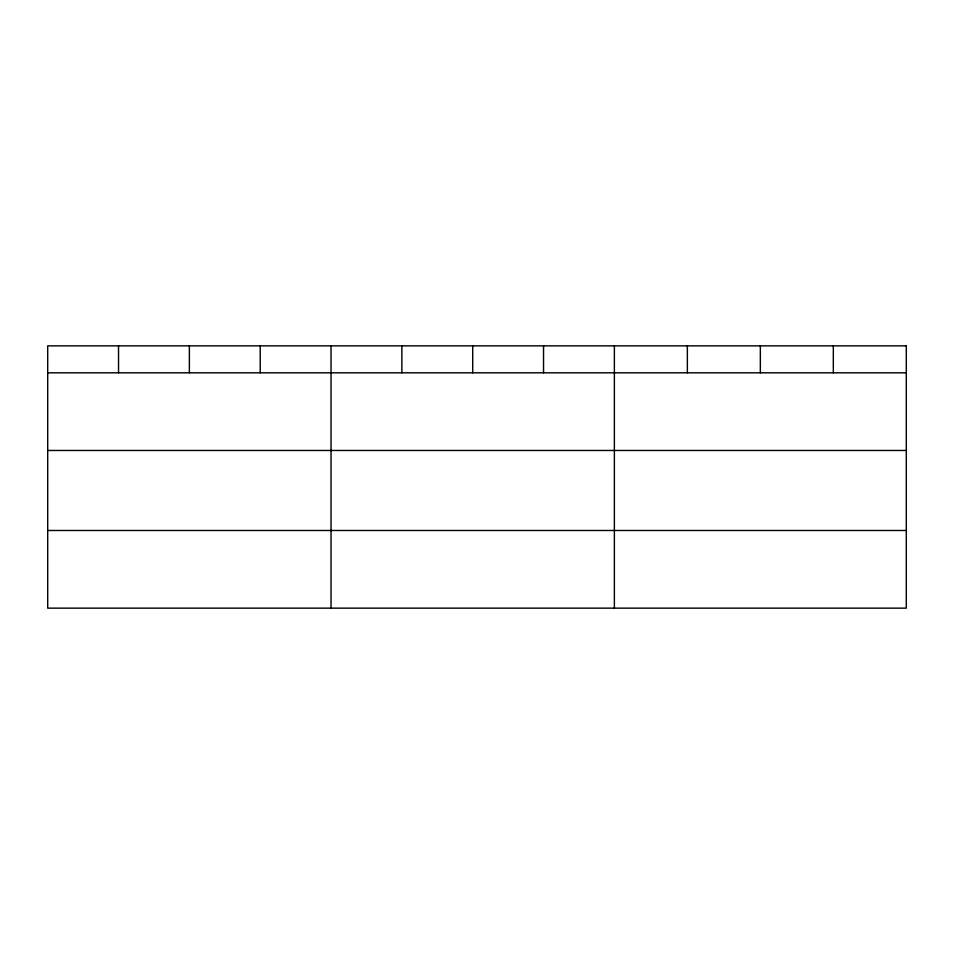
<?xml version="1.0" encoding="UTF-8"?>
<svg xmlns="http://www.w3.org/2000/svg" width="954" height="954" viewBox="0 0 954 954"><rect width="100%" height="100%" fill="white"/><g stroke="black" fill="none" stroke-linecap="round" stroke-linejoin="round"><path stroke-width="1.43" d="M47.7 372.811L906.3 372.811M47.7 450.467L906.3 450.467M47.7 530.484L906.3 530.484M833.319 345.861L833.319 372.811M760.338 345.861L760.338 372.811M687.357 345.861L687.357 372.811M614.376 345.861L614.376 608.139M543.541 345.861L543.541 372.811M472.707 345.861L472.707 372.811M401.872 345.861L401.872 372.811M331.038 345.861L331.038 608.139M260.203 345.861L260.203 372.811M189.369 345.861L189.369 372.811M118.534 345.861L118.534 372.811M906.3 345.861L47.7 345.861L47.7 608.139L906.3 608.139L906.3 345.861"/></g></svg>
